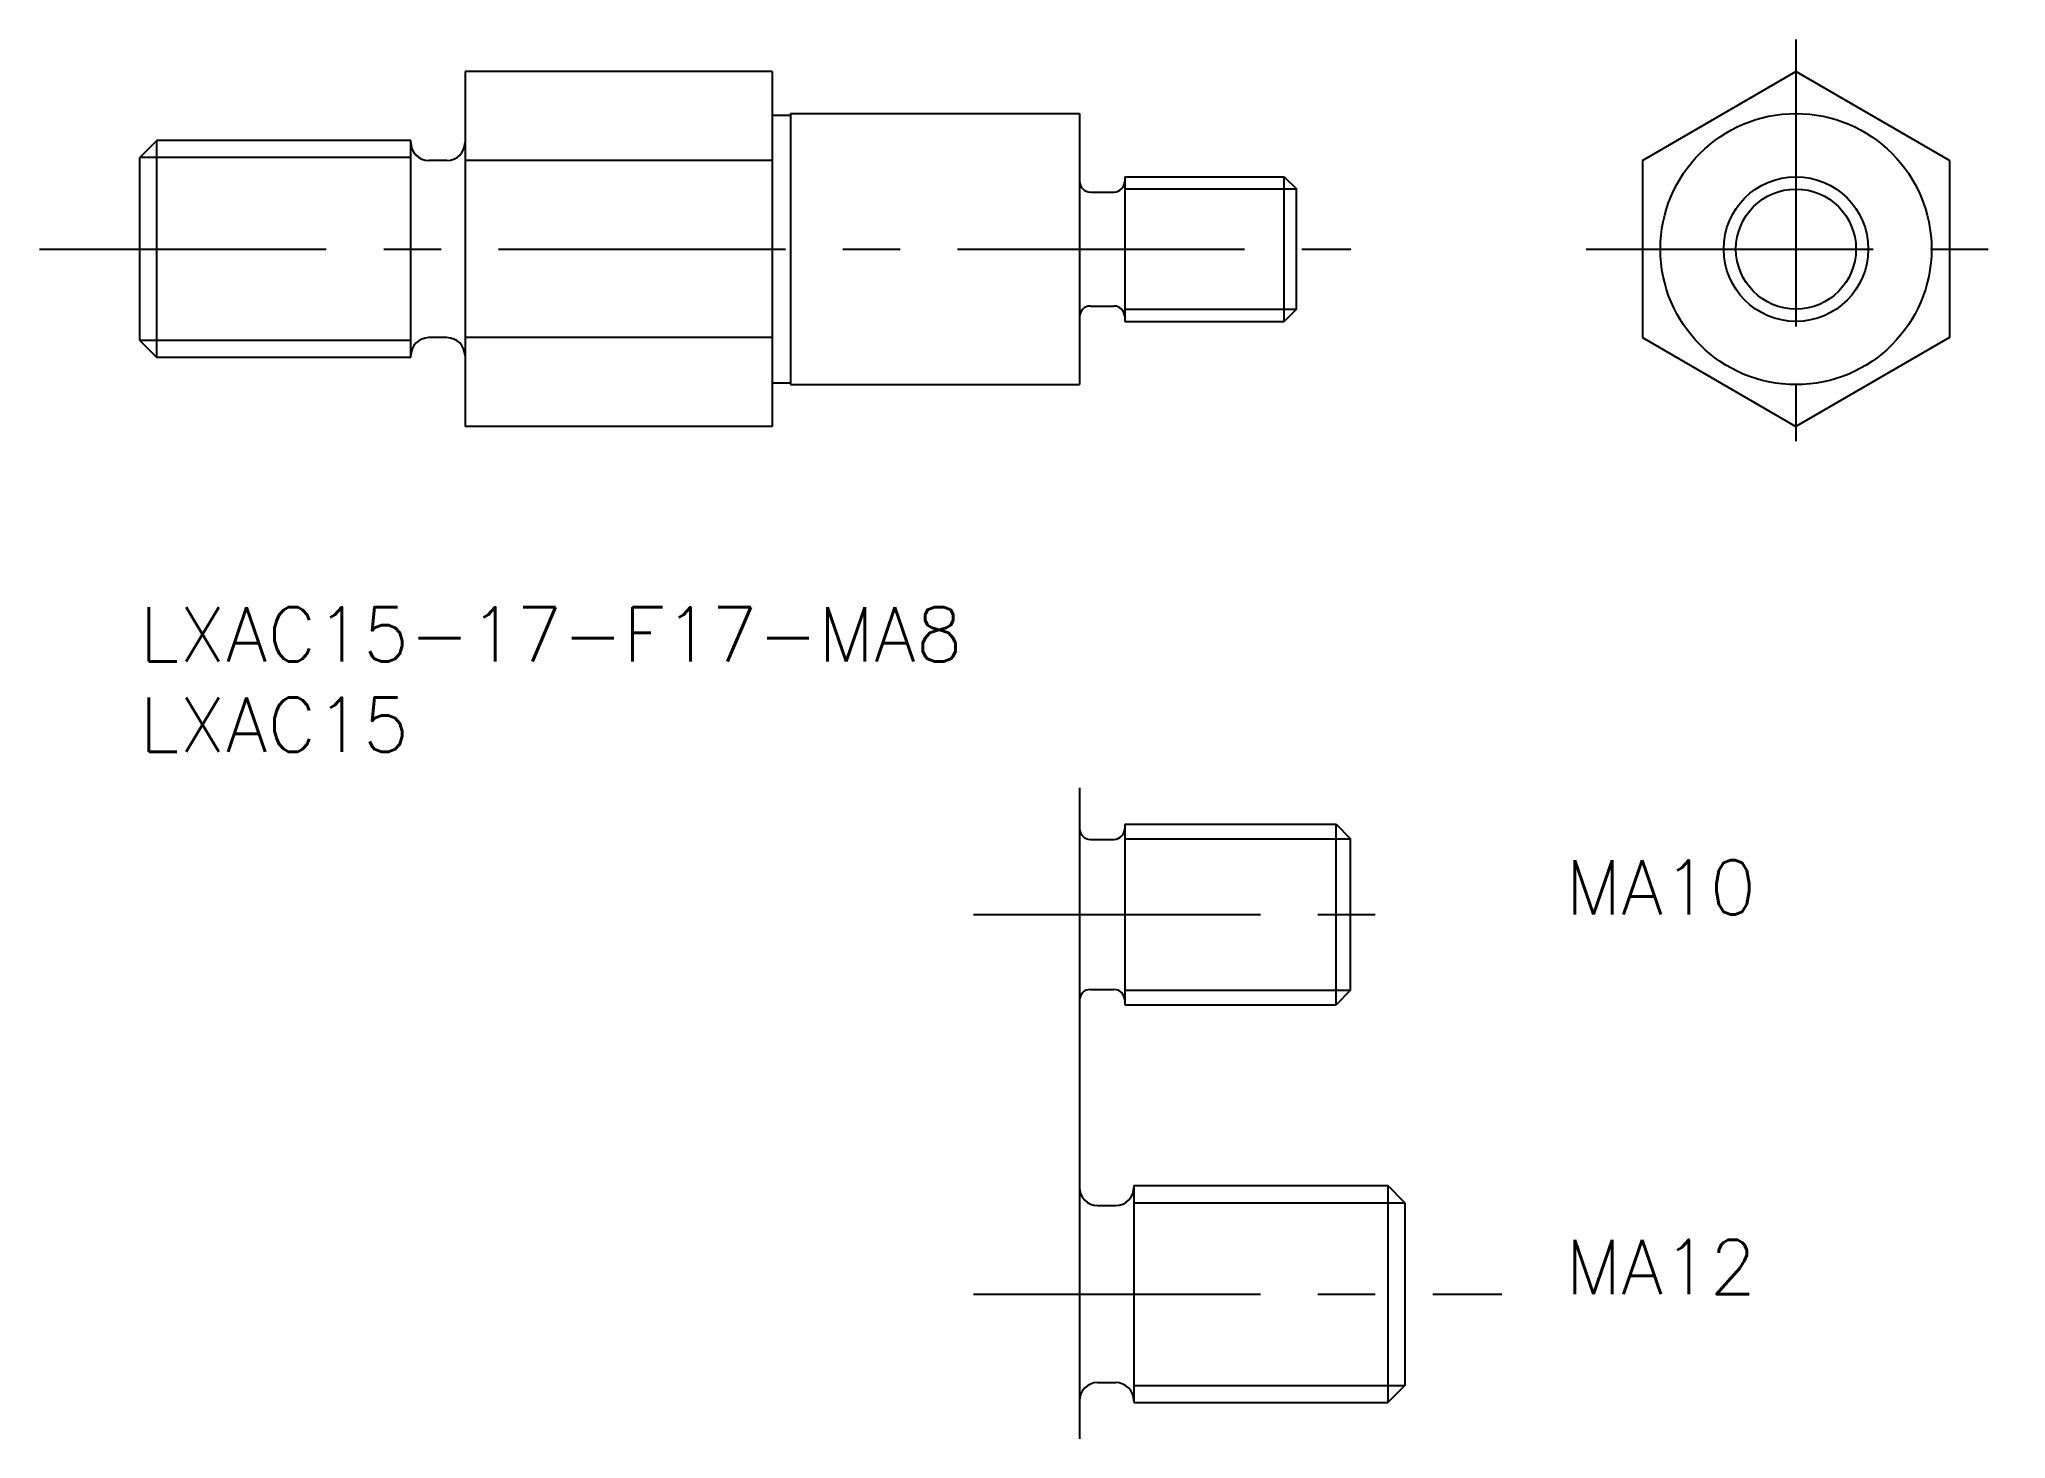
# Model space of a CAD drawing. Extents: x -6 to 103, y -46 to 31.
import ezdxf

# ---------------------------------------------------------------- set-up
doc = ezdxf.new("R2010")
doc.units = 0
doc.header["$LTSCALE"] = 0.5
doc.linetypes.add('CENTER', pattern=[50.8, 31.75, -6.35, 6.35, -6.35])
for name, color, linetype in [('MSM_CENTER', 1, 'CENTER'), ('MSM_CONTINUOUS', 7, 'CONTINUOUS'), ('MSM_NARROW', 5, 'CONTINUOUS'), ('MSM_PART_NUMBER', 7, 'CONTINUOUS')]:
    doc.layers.add(name, color=color, linetype=linetype)
doc.styles.get("Standard").update_dxf_attribs({"font": 'txt.shx', "height": 3, "bigfont": 'bigfont.shx'})

# ---------------------------------------------------------------- blocks, each defined once
blk = doc.blocks.new('*U12')
at = {"layer": 'MSM_PART_NUMBER'}
blk.add_text('LXAC15-17-F17-MA8', height=3, dxfattribs=at).set_placement((0, -3))
blk = doc.blocks.new('*U13')
at = {"layer": 'MSM_PART_NUMBER'}
blk.add_text('LXAC15', height=3, dxfattribs=at).set_placement((0, -8))
blk = doc.blocks.new('*U15')
at = {"layer": 'MSM_PART_NUMBER'}
blk.add_text('MA10', height=3, dxfattribs=at).set_placement((78.89, -17))
blk = doc.blocks.new('*U16')
at = {"layer": 'MSM_PART_NUMBER'}
blk.add_text('MA12', height=3, dxfattribs=at).set_placement((78.89, -38))

msp = doc.modelspace()

# ---------------------------------------------------------------- linework, layer by layer
at = {"layer": 'MSM_CENTER'}
for p, q in [((91.64, 31.41), (91.64, 8.22)), ((-5.55, 19.81), (67.01, 19.81)), ((80.04, 19.81), (103.24, 19.81)), ((46.14, -17), (69.77, -17)), ((46.14, -38), (75.36, -38))]:
    msp.add_line(p, q, dxfattribs=at)
at = {"layer": 'MSM_CONTINUOUS'}
for p, q in [((18, 29.63), (18, 10)), ((35, 29.63), (18, 29.63)), ((35, 29.63), (35, 10)), ((83.14, 24.72), (91.64, 29.63)), ((100.14, 24.72), (91.64, 29.63)), ((35, 27.21), (36, 27.21)), ((36, 27.31), (52, 27.31)), ((36, 27.31), (36, 12.31)), ((38.9, 27.31), (38.9, 27.32)), ((52, 27.31), (52, 12.31)), ((0.95, 25.81), (0, 24.87)), ((15, 25.81), (0.95, 25.81)), ((0.95, 13.81), (0.95, 25.81)), ((15, 13.81), (15, 25.81)), ((0, 14.76), (0, 24.87)), ((17, 24.71), (16, 24.71)), ((35, 24.72), (18, 24.72)), ((83.14, 24.72), (83.14, 14.91)), ((100.14, 24.72), (100.14, 14.91)), ((52.6, 22.96), (53.9, 22.96)), ((54.5, 23.81), (63.32, 23.81)), ((54.5, 23.81), (54.5, 15.81)), ((63.32, 15.81), (63.32, 23.81)), ((63.32, 23.81), (64, 23.14)), ((64, 16.49), (64, 23.14)), ((52.6, 16.66), (53.9, 16.66)), ((64, 16.49), (63.32, 15.81)), ((54.5, 15.81), (63.32, 15.81)), ((0, 14.76), (0.95, 13.81)), ((17, 14.91), (16, 14.91)), ((35, 14.91), (18, 14.91)), ((83.14, 14.91), (91.64, 10)), ((100.14, 14.91), (91.64, 10)), ((15, 13.81), (0.95, 13.81)), ((35, 12.41), (36, 12.41)), ((36, 12.31), (52, 12.31)), ((35, 10), (18, 10)), ((52, -10), (52, -46)), ((52.6, -12.85), (53.9, -12.85)), ((54.5, -12), (66.19, -12)), ((54.5, -12), (54.5, -22)), ((66.19, -22), (66.19, -12)), ((66.19, -12), (67, -12.81)), ((67, -21.19), (67, -12.81)), ((52.6, -21.15), (53.9, -21.15)), ((67, -21.19), (66.19, -22)), ((54.5, -22), (66.19, -22)), ((55, -32), (69.05, -32)), ((55, -32), (55, -44)), ((70, -32.95), (69.05, -32)), ((69.05, -32), (69.05, -44)), ((53, -33.1), (54, -33.1)), ((70, -32.95), (70, -43.05)), ((53, -42.9), (54, -42.9)), ((69.05, -44), (70, -43.05)), ((55, -44), (69.05, -44))]:
    msp.add_line(p, q, dxfattribs=at)
for radius in [7.5, 4]:
    msp.add_circle((91.64, 19.81), radius, dxfattribs=at)
for centre, radius, start, end in [((16, 25.71), 1, 180, 270), ((17, 25.71), 1, 270, 0), ((52.6, 23.56), 0.6, 180, 270), ((53.9, 23.56), 0.6, 270, 0), ((52.6, 16.06), 0.6, 90, 180), ((53.9, 16.06), 0.6, 0, 90), ((16, 13.91), 1, 90, 180), ((17, 13.91), 1, 0, 90), ((52.6, -12.25), 0.6, 180, 270), ((53.9, -12.25), 0.6, 270, 0), ((52.6, -21.75), 0.6, 90, 180), ((53.9, -21.75), 0.6, 0, 90), ((53, -32.1), 1, 180, 270), ((54, -32.1), 1, 270, 0), ((53, -43.9), 1, 90, 180), ((54, -43.9), 1, 0, 90)]:
    msp.add_arc(centre, radius, start, end, dxfattribs=at)
at = {"layer": 'MSM_NARROW'}
for p, q in [((15, 24.87), (0, 24.87)), ((54.5, 23.14), (64, 23.14)), ((54.5, 16.49), (64, 16.49)), ((15, 14.76), (0, 14.76)), ((54.5, -12.81), (67, -12.81)), ((54.5, -21.19), (67, -21.19)), ((55, -32.95), (70, -32.95)), ((55, -43.05), (70, -43.05))]:
    msp.add_line(p, q, dxfattribs=at)
msp.add_circle((91.64, 19.81), 3.32, dxfattribs=at)

# ---------------------------------------------------------------- block references
at = {"layer": 'MSM_CONTINUOUS'}
for name in ['*U12', '*U13', '*U15', '*U16']:
    msp.add_blockref(name, (0, 0), dxfattribs=at)

doc.saveas('drawing.dxf')
